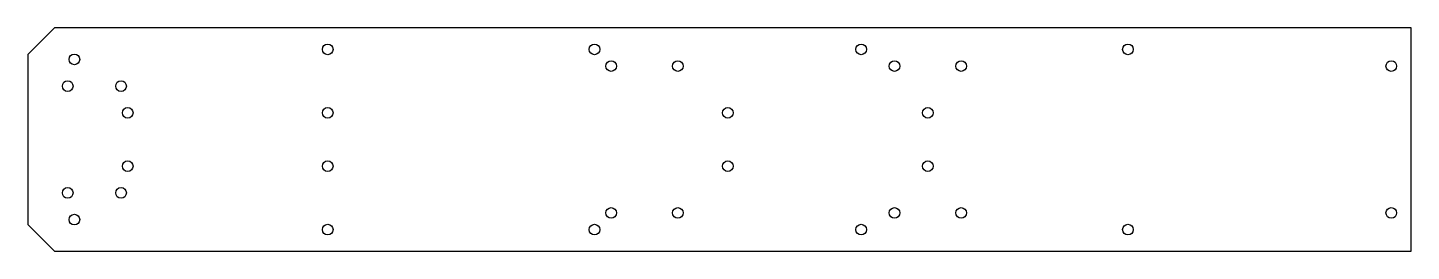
# Model space of a CAD drawing. Header units: metres. Extents: x 0 to 415, y -34 to 34.
import ezdxf

# ---------------------------------------------------------------- set-up
doc = ezdxf.new("R2010")
doc.units = ezdxf.units.M

msp = doc.modelspace()

# ---------------------------------------------------------------- linework, layer by layer
at = {"layer": 'CUT'}
for p, q in [((8, 33.5), (0, 25.5)), ((415, 33.5), (8, 33.5)), ((415, -33.5), (415, 33.5)), ((0, 25.5), (0, -25.5)), ((0, -25.5), (8, -33.5)), ((8, -33.5), (415, -33.5))]:
    msp.add_line(p, q, dxfattribs=at)
at = {"layer": 'DRILL'}
for centre in [(14, 24), (90, 27), (170, 27), (250, 27), (330, 27), (175, 22), (195, 22), (260, 22), (280, 22), (409, 22), (12, 16), (28, 16), (30, 8), (90, 8), (210, 8), (270, 8), (30, -8), (90, -8), (210, -8), (270, -8), (12, -16), (28, -16), (175, -22), (195, -22), (260, -22), (280, -22), (409, -22), (14, -24), (90, -27), (170, -27), (250, -27), (330, -27)]:
    msp.add_circle(centre, 1.6, dxfattribs=at)

doc.saveas('drawing.dxf')
